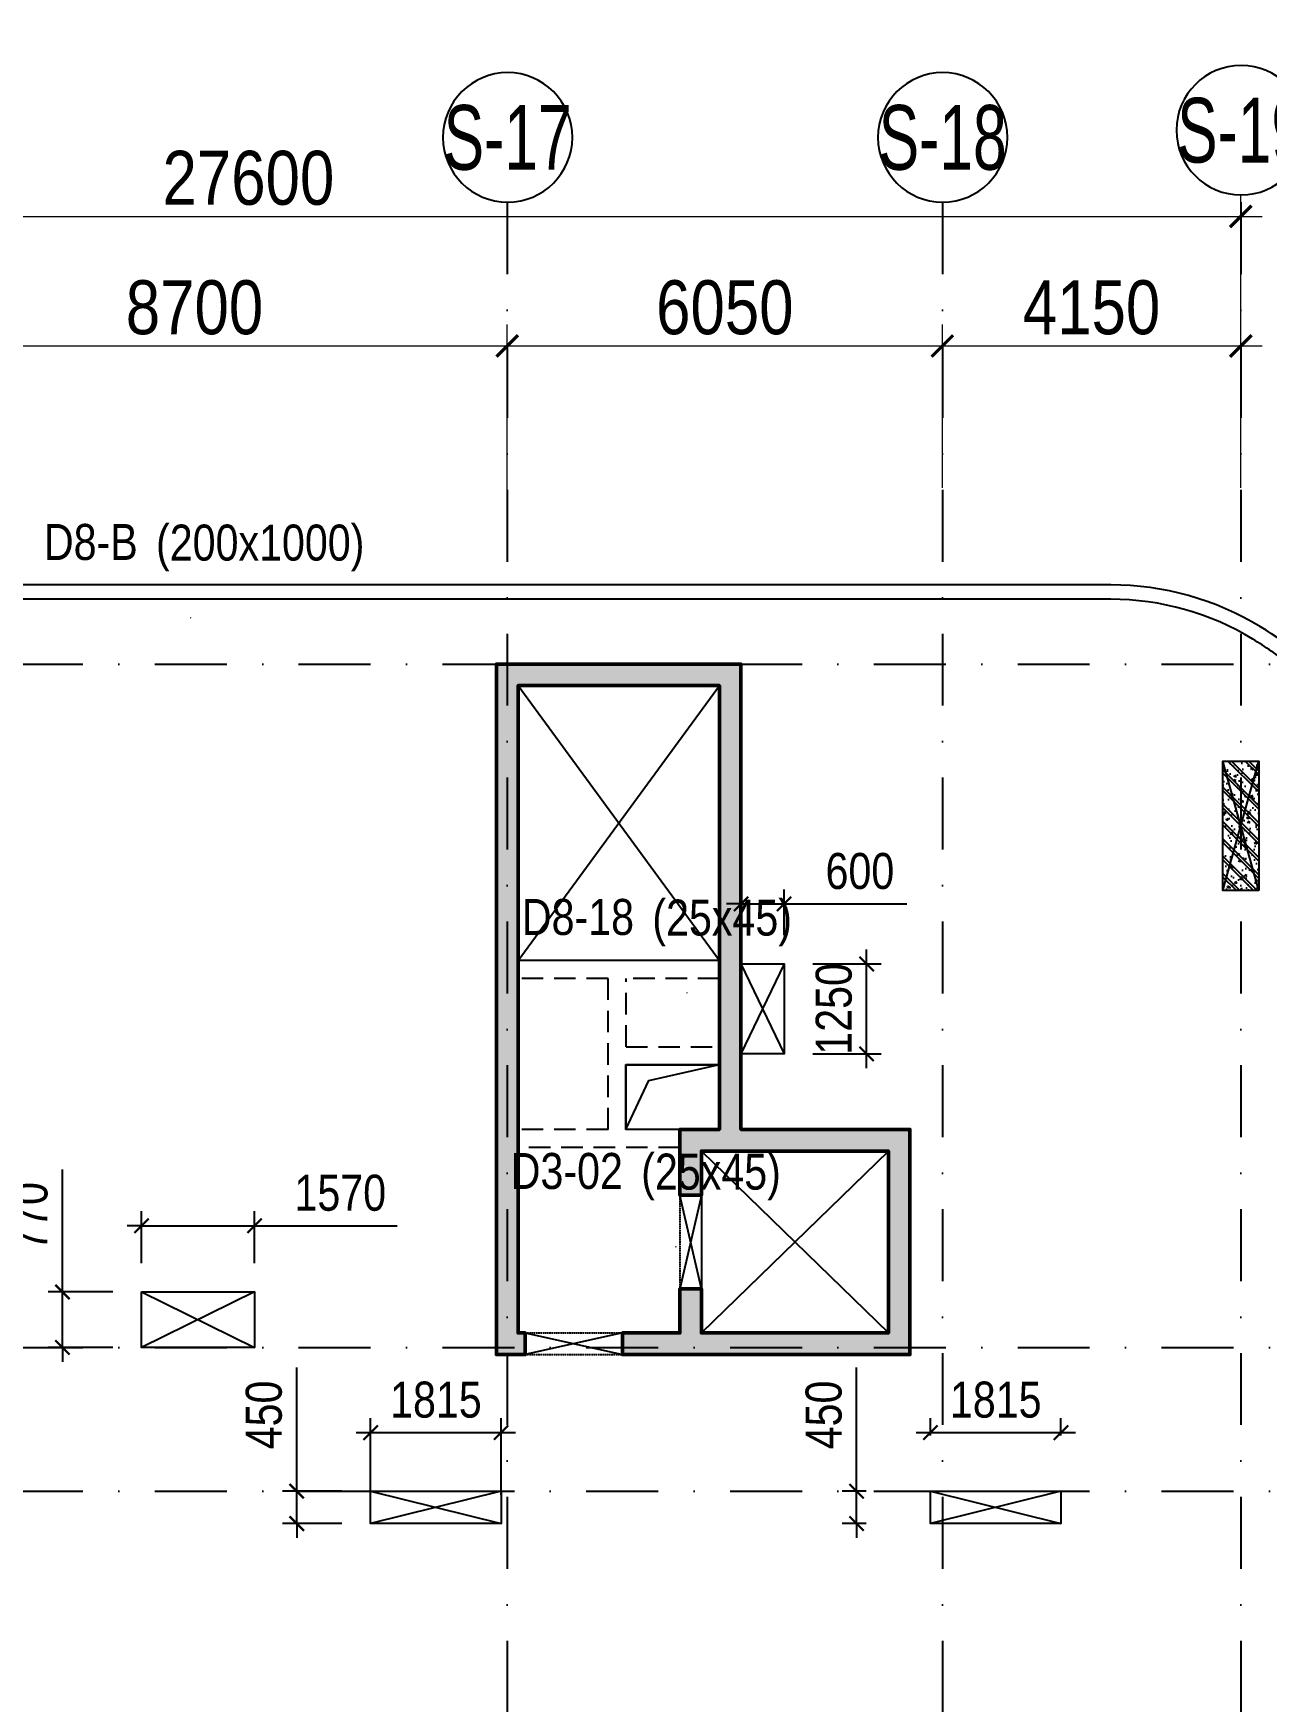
# Model space of a CAD drawing. Header units: millimetres. Extents: x -159515 to 1327256, y -225156 to 138737.
# Drawn here: x 119089 to 136239, y -26990 to -3796 of the extents above; entities that cross this region are included whole.
import ezdxf
from ezdxf.enums import TextEntityAlignment as Align

# ---------------------------------------------------------------- set-up
doc = ezdxf.new("R2010")
doc.units = ezdxf.units.MM
doc.header["$MEASUREMENT"] = 0
doc.linetypes.add('DASHDOT', pattern=[1, 0.5, -0.25, 0, -0.25])
doc.linetypes.add('DASHED', pattern=[4.5, 3, -1.5])
for name, color, linetype in [('AUDIT_I_220807103235-17', 50, 'Continuous'), ('ccu11-Khuat', 9, 'DASHED'), ('ccu11-Manh', 8, 'Continuous'), ('ccu11-Thay', 7, 'Continuous'), ('ccu12-Manh', 8, 'Continuous'), ('ccu12-Text', 31, 'Continuous'), ('KC2-DIM', 251, 'Continuous'), ('KT-Dim', 8, 'Continuous'), ('KT-Hatch', 251, 'Continuous'), ('KT-Luoi truc South Tower', 8, 'DASHDOT'), ('Xref_ST_MBDV Cot vach 30.7.2022|Xref_ST_MBDV Cot vach 30.7.2022|Xref_ST_MBDV Cot vach 30.7.2022|Xref_ST_MBDV Cot vach 30.7.2022|A-GRID-SYM', 50, 'Continuous'), ('Xref_ST_MBDV Cot vach 30.7.2022|Xref_ST_MBDV Cot vach 30.7.2022|Xref_ST_MBDV Cot vach 30.7.2022|Xref_ST_MBDV Cot vach 30.7.2022|KC-Betong', 6, 'Continuous')]:
    doc.layers.add(name, color=color, linetype=linetype)
for name, color, linetype, lineweight in [('ccu12-Tencaukien', 9, 'Continuous', 15), ('KT-Kich thuoc', 159, 'Continuous', 18), ('KT-Net cot vach', 6, 'Continuous', 50)]:
    doc.layers.add(name, color=color, linetype=linetype, lineweight=lineweight)
doc.styles.add('Arial Narrow', font='ARIALN.TTF')
doc.styles.add('HBA-Text', font='GOTHIC.TTF')
doc.dimstyles.new('ccu12-200', dxfattribs={"dimscale": 200, "dimtxt": 2.5, "dimasz": 1, "dimexe": 1, "dimexo": 2, "dimgap": 1, "dimtad": 1, "dimdec": 0, "dimrnd": 5, "dimdsep": 46, "dimtxsty": 'Arial Narrow', "dimblk": 'ARCHTICK', "dimcen": -1, "dimdle": 1, "dimclrd": 256, "dimclre": 256, "dimclrt": 3, "dimadec": 0, "dimazin": 2, "dimtfac": 0.1, "dimtdec": 0, "dimtmove": 0, "dimatfit": 1, "dimldrblk": 'ARCHTICK', "dimfxl": 1, "dimtvp": 0.833333, "dimtolj": 1, "dimtzin": 12, "dimarcsym": 0})
doc.dimstyles.new('CCU_1-300', dxfattribs={"dimscale": 300, "dimtxt": 2.5, "dimasz": 1, "dimexe": 1, "dimexo": 2, "dimgap": 0.5, "dimtad": 1, "dimdec": 0, "dimdsep": 46, "dimtxsty": 'Arial Narrow', "dimblk": 'ARCHTICK', "dimcen": -1, "dimdle": 1, "dimclrd": 256, "dimclre": 256, "dimclrt": 3, "dimadec": 0, "dimazin": 2, "dimtfac": 0.1, "dimtdec": 0, "dimtix": 1, "dimtmove": 2, "dimatfit": 1, "dimfxl": 1, "dimtvp": 0.833333, "dimtolj": 1, "dimtzin": 12, "dimarcsym": 0})

# ---------------------------------------------------------------- blocks, each defined once
blk = doc.blocks.new('_ArchTick')
at = {"color": 0, "const_width": 0.15}
blk.add_lwpolyline([(-0.5, -0.5), (0.5, 0.5)], dxfattribs=at)
blk = doc.blocks.new('*D407')
at = {"layer": 'Defpoints', "color": 0, "transparency": 16777216}
for p in [(-16523, 31492), (-16523, 28791, 0), (-25223, 28649, 0)]:
    blk.add_point(p, dxfattribs=at)
at = {"layer": 'KT-Kich thuoc', "lineweight": -2, "transparency": 16777216}
for p, q in [((-25223, 29249), (-25223, 31792)), ((-16523, 29391), (-16523, 31792)), ((-25523, 31492), (-16223, 31492))]:
    blk.add_line(p, q, dxfattribs=at)
at = {"layer": 'KT-Kich thuoc', "lineweight": -2, "transparency": 16777216, "xscale": 300, "yscale": 300, "zscale": 300, "rotation": 180}
blk.add_blockref('_ArchTick', (-25223, 31492), dxfattribs=at)
at = {"layer": 'KT-Kich thuoc', "lineweight": -2, "transparency": 16777216, "xscale": 300, "yscale": 300, "zscale": 300}
blk.add_blockref('_ArchTick', (-16523, 31492), dxfattribs=at)
at = {"layer": 'KT-Kich thuoc', "color": 3, "transparency": 16777216, "insert": (-20873, 32025), "char_height": 750, "attachment_point": 5, "style": 'Arial Narrow'}
blk.add_mtext('\\A1;8700', dxfattribs=at)
blk = doc.blocks.new('*D408')
at = {"layer": 'Defpoints', "color": 0, "transparency": 16777216}
for p in [(-10473, 31492), (-16523, 28791), (-10473, 28921, 0)]:
    blk.add_point(p, dxfattribs=at)
at = {"layer": 'KT-Kich thuoc', "lineweight": -2, "transparency": 16777216}
for p, q in [((-16523, 29391), (-16523, 31792)), ((-10473, 29521), (-10473, 31792)), ((-16823, 31492), (-10173, 31492))]:
    blk.add_line(p, q, dxfattribs=at)
at = {"layer": 'KT-Kich thuoc', "lineweight": -2, "transparency": 16777216, "xscale": 300, "yscale": 300, "zscale": 300, "rotation": 180}
blk.add_blockref('_ArchTick', (-16523, 31492), dxfattribs=at)
at = {"layer": 'KT-Kich thuoc', "lineweight": -2, "transparency": 16777216, "xscale": 300, "yscale": 300, "zscale": 300}
blk.add_blockref('_ArchTick', (-10473, 31492), dxfattribs=at)
at = {"layer": 'KT-Kich thuoc', "color": 3, "transparency": 16777216, "insert": (-13498, 32025), "char_height": 750, "attachment_point": 5, "style": 'Arial Narrow'}
blk.add_mtext('\\A1;6050', dxfattribs=at)
blk = doc.blocks.new('*D409')
at = {"layer": 'Defpoints', "color": 0, "transparency": 16777216}
for p in [(-6323, 31492), (-6323, 29040), (-10473, 28921, 0)]:
    blk.add_point(p, dxfattribs=at)
at = {"layer": 'KT-Kich thuoc', "lineweight": -2, "transparency": 16777216}
for p, q in [((-10473, 29521), (-10473, 31792)), ((-6323, 29640), (-6323, 31792)), ((-10773, 31492), (-6023, 31492))]:
    blk.add_line(p, q, dxfattribs=at)
at = {"layer": 'KT-Kich thuoc', "lineweight": -2, "transparency": 16777216, "xscale": 300, "yscale": 300, "zscale": 300, "rotation": 180}
blk.add_blockref('_ArchTick', (-10473, 31492), dxfattribs=at)
at = {"layer": 'KT-Kich thuoc', "lineweight": -2, "transparency": 16777216, "xscale": 300, "yscale": 300, "zscale": 300}
blk.add_blockref('_ArchTick', (-6323, 31492), dxfattribs=at)
at = {"layer": 'KT-Kich thuoc', "color": 3, "transparency": 16777216, "insert": (-8398, 32025), "char_height": 750, "attachment_point": 5, "style": 'Arial Narrow'}
blk.add_mtext('\\A1;4150', dxfattribs=at)
blk = doc.blocks.new('*D410')
at = {"layer": 'Defpoints', "color": 0, "transparency": 16777216}
for p in [(-6323, 33292), (-33923, 28921), (-6323, 28921)]:
    blk.add_point(p, dxfattribs=at)
at = {"layer": 'KT-Kich thuoc', "lineweight": -2, "transparency": 16777216}
for p, q in [((-33923, 29521), (-33923, 33592)), ((-6323, 29521), (-6323, 33592)), ((-34223, 33292), (-6023, 33292))]:
    blk.add_line(p, q, dxfattribs=at)
at = {"layer": 'KT-Kich thuoc', "lineweight": -2, "transparency": 16777216, "xscale": 300, "yscale": 300, "zscale": 300, "rotation": 180}
blk.add_blockref('_ArchTick', (-33923, 33292), dxfattribs=at)
at = {"layer": 'KT-Kich thuoc', "lineweight": -2, "transparency": 16777216, "xscale": 300, "yscale": 300, "zscale": 300}
blk.add_blockref('_ArchTick', (-6323, 33292), dxfattribs=at)
at = {"layer": 'KT-Kich thuoc', "color": 3, "transparency": 16777216, "insert": (-20123, 33825), "char_height": 750, "attachment_point": 5, "style": 'Arial Narrow'}
blk.add_mtext('\\A1;27600', dxfattribs=at)
blk = doc.blocks.new('GRID-SYM-flat-73')
at = {"layer": 'Xref_ST_MBDV Cot vach 30.7.2022|Xref_ST_MBDV Cot vach 30.7.2022|Xref_ST_MBDV Cot vach 30.7.2022|Xref_ST_MBDV Cot vach 30.7.2022|A-GRID-SYM'}
blk.add_circle((0, 0, 0), 900, dxfattribs=at)
at = {"layer": 'Xref_ST_MBDV Cot vach 30.7.2022|Xref_ST_MBDV Cot vach 30.7.2022|Xref_ST_MBDV Cot vach 30.7.2022|Xref_ST_MBDV Cot vach 30.7.2022|A-GRID-SYM', "style": 'HBA-Text'}
blk.add_attdef('GRID', text='', height=900, rotation=359.6303, dxfattribs=at).set_placement((0, 0, 0), align=Align.MIDDLE_CENTER)
blk = doc.blocks.new('*D116')
at = {"layer": 'Defpoints', "color": 0, "transparency": 16777216}
for p in [(122164, -20373), (120594, -21294), (122164, -21294)]:
    blk.add_point(p, dxfattribs=at)
at = {"layer": 'KC2-DIM', "lineweight": -2, "transparency": 16777216}
for p, q in [((120594, -20894), (120594, -20173)), ((122164, -20894), (122164, -20173)), ((120594, -20373), (120394, -20373)), ((120594, -20373), (122164, -20373)), ((122164, -20373), (124149, -20373))]:
    blk.add_line(p, q, dxfattribs=at)
at = {"layer": 'KC2-DIM', "lineweight": -2, "transparency": 16777216, "xscale": 200, "yscale": 200, "zscale": 200}
blk.add_blockref('_ArchTick', (120594, -20373), dxfattribs=at)
at = {"layer": 'KC2-DIM', "lineweight": -2, "transparency": 16777216, "xscale": 200, "yscale": 200, "zscale": 200, "rotation": 180}
blk.add_blockref('_ArchTick', (122164, -20373), dxfattribs=at)
at = {"layer": 'KC2-DIM', "color": 3, "transparency": 16777216, "insert": (123357, -19918), "char_height": 500, "attachment_point": 5, "style": 'Arial Narrow'}
blk.add_mtext('\\A1;1570', dxfattribs=at)
blk = doc.blocks.new('*D117')
at = {"layer": 'Defpoints', "color": 0, "transparency": 16777216}
for p in [(119493, -21294), (120594, -21294), (120594, -22064)]:
    blk.add_point(p, dxfattribs=at)
at = {"layer": 'KC2-DIM', "lineweight": -2, "transparency": 16777216}
for p, q in [((119493, -21294), (119493, -19593)), ((120194, -21294), (119293, -21294)), ((119493, -22064), (119493, -21294)), ((120194, -22064), (119293, -22064)), ((119493, -22064), (119493, -22264))]:
    blk.add_line(p, q, dxfattribs=at)
at = {"layer": 'KC2-DIM', "lineweight": -2, "transparency": 16777216, "xscale": 200, "yscale": 200, "zscale": 200}
for p, rotation in [((119493, -21294), 270), ((119493, -22064), 90)]:
    blk.add_blockref('_ArchTick', p, dxfattribs=dict(at, rotation=rotation))
at = {"layer": 'KC2-DIM', "color": 3, "transparency": 16777216, "insert": (119038, -20244), "char_height": 500, "attachment_point": 5, "rotation": 90, "style": 'Arial Narrow'}
blk.add_mtext('\\A1;770', dxfattribs=at)
blk = doc.blocks.new('*D118')
at = {"layer": 'Defpoints', "color": 0, "transparency": 16777216}
for p in [(129529, -15900), (128930, -16551), (129529, -16734)]:
    blk.add_point(p, dxfattribs=at)
at = {"layer": 'KC2-DIM', "lineweight": -2, "transparency": 16777216}
for p, q in [((128930, -16151), (128930, -15700)), ((129529, -16334), (129529, -15700)), ((128930, -15900), (128730, -15900)), ((128930, -15900), (129529, -15900)), ((129529, -15900), (131236, -15900))]:
    blk.add_line(p, q, dxfattribs=at)
at = {"layer": 'KC2-DIM', "lineweight": -2, "transparency": 16777216, "xscale": 200, "yscale": 200, "zscale": 200}
blk.add_blockref('_ArchTick', (128930, -15900), dxfattribs=at)
at = {"layer": 'KC2-DIM', "lineweight": -2, "transparency": 16777216, "xscale": 200, "yscale": 200, "zscale": 200, "rotation": 180}
blk.add_blockref('_ArchTick', (129529, -15900), dxfattribs=at)
at = {"layer": 'KC2-DIM', "color": 3, "transparency": 16777216, "insert": (130583, -15445), "char_height": 500, "attachment_point": 5, "style": 'Arial Narrow'}
blk.add_mtext('\\A1;600', dxfattribs=at)
blk = doc.blocks.new('*D119')
at = {"layer": 'Defpoints', "color": 0, "transparency": 16777216}
for p in [(129529, -16734), (130677, -16734), (129529, -17984)]:
    blk.add_point(p, dxfattribs=at)
at = {"layer": 'KC2-DIM', "lineweight": -2, "transparency": 16777216}
for p, q in [((130677, -18184), (130677, -16534)), ((129929, -16734), (130877, -16734)), ((129929, -17984), (130877, -17984))]:
    blk.add_line(p, q, dxfattribs=at)
at = {"layer": 'KC2-DIM', "lineweight": -2, "transparency": 16777216, "xscale": 200, "yscale": 200, "zscale": 200}
for p, rotation in [((130677, -16734), 90), ((130677, -17984), 270)]:
    blk.add_blockref('_ArchTick', p, dxfattribs=dict(at, rotation=rotation))
at = {"layer": 'KC2-DIM', "color": 3, "transparency": 16777216, "insert": (130222, -17359), "char_height": 500, "attachment_point": 5, "rotation": 90, "style": 'Arial Narrow'}
blk.add_mtext('\\A1;1250', dxfattribs=at)
blk = doc.blocks.new('*D120')
at = {"layer": 'Defpoints', "color": 0, "transparency": 16777216}
for p in [(122751, -24064), (123779, -24064), (123779, -24514)]:
    blk.add_point(p, dxfattribs=at)
at = {"layer": 'KC2-DIM', "lineweight": -2, "transparency": 16777216}
for p, q in [((122751, -24064), (122751, -22343)), ((123379, -24064), (122551, -24064)), ((122751, -24514), (122751, -24064)), ((123379, -24514), (122551, -24514)), ((122751, -24514), (122751, -24714))]:
    blk.add_line(p, q, dxfattribs=at)
at = {"layer": 'KC2-DIM', "lineweight": -2, "transparency": 16777216, "xscale": 200, "yscale": 200, "zscale": 200}
for p, rotation in [((122751, -24064), 270), ((122751, -24514), 90)]:
    blk.add_blockref('_ArchTick', p, dxfattribs=dict(at, rotation=rotation))
at = {"layer": 'KC2-DIM', "color": 3, "transparency": 16777216, "insert": (122296, -23004), "char_height": 500, "attachment_point": 5, "rotation": 90, "style": 'Arial Narrow'}
blk.add_mtext('\\A1;450', dxfattribs=at)
blk = doc.blocks.new('*D121')
at = {"layer": 'Defpoints', "color": 0, "transparency": 16777216}
for p in [(125594, -23250), (123779, -24514), (125594, -24514)]:
    blk.add_point(p, dxfattribs=at)
at = {"layer": 'KC2-DIM', "lineweight": -2, "transparency": 16777216}
for p, q in [((123779, -24114), (123779, -23050)), ((125594, -24114), (125594, -23050)), ((123579, -23250), (125794, -23250))]:
    blk.add_line(p, q, dxfattribs=at)
at = {"layer": 'KC2-DIM', "lineweight": -2, "transparency": 16777216, "xscale": 200, "yscale": 200, "zscale": 200, "rotation": 180}
blk.add_blockref('_ArchTick', (123779, -23250), dxfattribs=at)
at = {"layer": 'KC2-DIM', "lineweight": -2, "transparency": 16777216, "xscale": 200, "yscale": 200, "zscale": 200}
blk.add_blockref('_ArchTick', (125594, -23250), dxfattribs=at)
at = {"layer": 'KC2-DIM', "color": 3, "transparency": 16777216, "insert": (124687, -22794), "char_height": 500, "attachment_point": 5, "style": 'Arial Narrow'}
blk.add_mtext('\\A1;1815', dxfattribs=at)
blk = doc.blocks.new('*D122')
at = {"layer": 'Defpoints', "color": 0, "transparency": 16777216}
for p in [(130536, -24064), (131070, -24064), (131070, -24514)]:
    blk.add_point(p, dxfattribs=at)
at = {"layer": 'KC2-DIM', "lineweight": -2, "transparency": 16777216}
for p, q in [((130536, -24064), (130536, -22343)), ((130670, -24064), (130336, -24064)), ((130536, -24514), (130536, -24064)), ((130670, -24514), (130336, -24514)), ((130536, -24514), (130536, -24714))]:
    blk.add_line(p, q, dxfattribs=at)
at = {"layer": 'KC2-DIM', "lineweight": -2, "transparency": 16777216, "xscale": 200, "yscale": 200, "zscale": 200}
for p, rotation in [((130536, -24064), 270), ((130536, -24514), 90)]:
    blk.add_blockref('_ArchTick', p, dxfattribs=dict(at, rotation=rotation))
at = {"layer": 'KC2-DIM', "color": 3, "transparency": 16777216, "insert": (130081, -23004), "char_height": 500, "attachment_point": 5, "rotation": 90, "style": 'Arial Narrow'}
blk.add_mtext('\\A1;450', dxfattribs=at)
blk = doc.blocks.new('*D123')
at = {"layer": 'Defpoints', "color": 0, "transparency": 16777216}
for p in [(133379, -23250), (131564, -23689), (133379, -23689)]:
    blk.add_point(p, dxfattribs=at)
at = {"layer": 'KC2-DIM', "lineweight": -2, "transparency": 16777216}
for p, q in [((131564, -23289), (131564, -23050)), ((133379, -23289), (133379, -23050)), ((131364, -23250), (133579, -23250))]:
    blk.add_line(p, q, dxfattribs=at)
at = {"layer": 'KC2-DIM', "lineweight": -2, "transparency": 16777216, "xscale": 200, "yscale": 200, "zscale": 200, "rotation": 180}
blk.add_blockref('_ArchTick', (131564, -23250), dxfattribs=at)
at = {"layer": 'KC2-DIM', "lineweight": -2, "transparency": 16777216, "xscale": 200, "yscale": 200, "zscale": 200}
blk.add_blockref('_ArchTick', (133379, -23250), dxfattribs=at)
at = {"layer": 'KC2-DIM', "color": 3, "transparency": 16777216, "insert": (132472, -22794), "char_height": 500, "attachment_point": 5, "style": 'Arial Narrow'}
blk.add_mtext('\\A1;1815', dxfattribs=at)
blk = doc.blocks.new('*U192')
at = {"layer": 'ccu12-Tencaukien', "color": 8, "ltscale": 10000}
blk.add_line((361, -155), (354, -155), dxfattribs=at)
at = {"layer": 'ccu12-Text', "color": 2, "style": 'Arial Narrow', "width": 0.8}
blk.add_attdef('SH', text='', height=300, dxfattribs=at).set_placement((276, 6), align=Align.BOTTOM_RIGHT)
at = {"layer": 'ccu12-Text', "color": 31, "style": 'Arial Narrow', "width": 0.8}
for tag, p in [('(', (508, -75)), (')', (963, -75)), ('KT', (633, -75))]:
    blk.add_attdef(tag, text='', height=250, dxfattribs=at).set_placement(p, align=Align.BOTTOM_LEFT)
blk = doc.blocks.new('*U313')
at = {"layer": 'ccu12-Tencaukien', "color": 8, "ltscale": 10000}
blk.add_line((361, -155), (354, -155), dxfattribs=at)
at = {"layer": 'ccu12-Text', "color": 2, "style": 'Arial Narrow', "width": 0.8}
blk.add_attdef('SH', text='', height=300, dxfattribs=at).set_placement((276, 6), align=Align.BOTTOM_RIGHT)
at = {"layer": 'ccu12-Text', "color": 31, "style": 'Arial Narrow', "width": 0.8}
for tag, p in [('(', (508, -75)), (')', (963, -75)), ('KT', (633, -75))]:
    blk.add_attdef(tag, text='', height=250, dxfattribs=at).set_placement(p, align=Align.BOTTOM_LEFT)
blk = doc.blocks.new('*U314')
at = {"layer": 'ccu12-Tencaukien', "color": 8, "ltscale": 10000}
blk.add_line((361, -155), (354, -155), dxfattribs=at)
at = {"layer": 'ccu12-Text', "color": 2, "style": 'Arial Narrow', "width": 0.8}
blk.add_attdef('SH', text='', height=300, dxfattribs=at).set_placement((276, 6), align=Align.BOTTOM_RIGHT)
at = {"layer": 'ccu12-Text', "color": 31, "style": 'Arial Narrow', "width": 0.8}
for tag, p in [('(', (508, -75)), (')', (963, -75)), ('KT', (633, -75))]:
    blk.add_attdef(tag, text='', height=250, dxfattribs=at).set_placement(p, align=Align.BOTTOM_LEFT)
blk = doc.blocks.new('*U46')
h = blk.add_hatch()
h.set_pattern_fill('VATLIEU04', color=250, scale=40, style=0, pattern_type=2)
h.set_pattern_definition([(50, (-450, 1850), (286.904, -25.1), [30, -330]), (355, (-450, 1850), (-55.5, 300.877), [24, -264]), (100.451, (-426.1, 1847.9), (231.404, 275.776), [25.496, -280.457]), (46.184, (-450, 1930), (426.896, -66.21), [45, -495]), (96.636, (-414.43, 1924.5), (373.865, 389.65), [38.244, -420.685]), (351.184, (-450, 1930), (373.865, 389.65), [36, -396]), (21, (-410, 1910), (238.763, -161.048), [30, -330]), (326, (-410, 1910), (97.326, 290.06), [24, -264]), (71.451, (-390.1, 1896.58), (336.09, 129.012), [25.496, -280.457]), (37.5, (-450, 1850), (4.864, 133.1575), [0, -260.8, 0, -268, 0, -265]), (7.5, (-450, 1850), (105.228, 157.765), [0, -152.8, 0, -254.8, 0, -101]), (327.5, (-539.2, 1850), (213.529, -9.022), [0, -100, 0, -312, 0, -414]), (317.5, (-579.2, 1850), (233.274, 40.042), [0, -130, 0, -207.2, 0, -294]), (45, (-450, 1850), (-120.208, 120.208), []), (45, (-450, 1899), (-120.208, 120.208), [])])
h.paths.add_polyline_path([(-475, -475), (25, -475), (25, 1325), (-475, 1325)])
at = {"color": 6, "ltscale": 0.25}
blk.add_lwpolyline([(-475, -475), (25, -475), (25, 1325), (-475, 1325)], close=True, dxfattribs=at)
at = {"layer": 'Defpoints', "linetype": 'ByBlock', "ltscale": 30}
for p, q in [((25, -475), (-475, 1325)), ((-475, -475), (25, 1325))]:
    blk.add_line(p, q, dxfattribs=at)
blk = doc.blocks.new('MBC-T8')
at = {"layer": 'Xref_ST_MBDV Cot vach 30.7.2022|Xref_ST_MBDV Cot vach 30.7.2022|Xref_ST_MBDV Cot vach 30.7.2022|Xref_ST_MBDV Cot vach 30.7.2022|KC-Betong', "linetype": 'ByBlock', "xscale": -1}
blk.add_blockref('*U46', (18425, 6925), dxfattribs=at)
blk = doc.blocks.new('MBCV-T8')
at = {"layer": 'KT-Hatch'}
h = blk.add_hatch(dxfattribs=at)
h.set_pattern_fill('BTCT', color=256, scale=40)
h.set_pattern_definition([(50, (55874.38, -33304.02), (286.904, -25.1009), [30, -330]), (355, (55874.38, -33304.02), (-55.5005, 300.8769), [24, -264]), (100.4514, (55898.3, -33306.12), (231.4038, 275.7758), [25.496, -280.4568]), (46.1842, (55874.38, -33224.02), (426.8964, -66.2076), [45, -495]), (96.6356, (55909.96, -33229.54), (373.865, 389.647), [38.244, -420.685]), (351.1842, (55874.4, -33224.02), (373.865, 389.6474), [36, -396]), (21, (55914.38, -33244.02), (238.7628, -161.0476), [30, -330]), (326, (55914.38, -33244.02), (97.326, 290.06), [24, -264]), (71.4514, (55934.28, -33257.44), (336.089, 129.0122), [25.496, -280.4568]), (37.5, (55874.38, -33304.02), (4.86394, 133.15754), [0, -260.8, 0, -268, 0, -265]), (7.5, (55874.38, -33304.02), (105.2278, 157.7647), [0, -152.8, 0, -254.8, 0, -101]), (327.5, (55785.18, -33304.02), (213.52897, -9.02195), [0, -100, 0, -312, 0, -414]), (317.5, (55745.18, -33304.02), (233.2745, 40.042), [0, -130, 0, -207.2, 0, -294]), (45, (55874.38, -33304.02), (-106.066, 106.066), []), (45, (55945.09, -33304.02), (-106.066, 106.066), [])])
h.paths.add_polyline_path([(39201, -15534), (39501, -15534), (39501, -6534), (42301, -6534), (42301, -12704), (41751, -12704), (41751, -13619), (42051, -13619), (42051, -13004), (44651, -13004), (44651, -15534), (42051, -15534), (42051, -14919), (41751, -14919), (41751, -15534), (40951, -15534), (40951, -15834), (44951, -15834), (44951, -12704), (42601, -12704), (42601, -6234), (39201, -6234)])
h.paths.add_polyline_path([(39501, -15534), (39201, -15534), (39201, -15834), (39601, -15834), (39601, -15534), (39501, -15534)], flags=17)
at = {"layer": 'ccu11-Khuat', "color": 6, "ltscale": 0.2, "elevation": 0}
for points in [[(41751, -13619), (41751, -14919)], [(39601, -15534), (40951, -15534)], [(39601, -15834), (40951, -15834)]]:
    blk.add_lwpolyline(points, dxfattribs=at)
at = {"layer": 'ccu11-Manh', "elevation": 0}
for points in [[(39501, -6534), (42301, -10354)], [(39501, -10354), (42301, -6534)], [(42051, -13004), (44651, -15534)], [(44651, -13004), (42051, -15534)]]:
    blk.add_lwpolyline(points, dxfattribs=at)
at = {"layer": 'ccu11-Thay', "color": 6, "ltscale": 0.5, "elevation": 0}
blk.add_lwpolyline([(42051, -13619), (42051, -14919)], dxfattribs=at)
at = {"layer": 'KC2-DIM', "ltscale": 0.5, "elevation": 0}
for points in [[(42051, -13619), (41751, -14919)], [(42051, -14919), (41751, -13619)], [(39601, -15534), (40951, -15834)], [(40951, -15534), (39601, -15834)]]:
    blk.add_lwpolyline(points, dxfattribs=at)
at = {"layer": 'KT-Net cot vach'}
for p, q in [((41751, -14919, 0), (41751, -15534, 0)), ((42051, -14919, 0), (41751, -14919, 0)), ((42051, -14919, 0), (42051, -15534, 0)), ((40951, -15534, 0), (41751, -15534, 0)), ((40951, -15834, 0), (44951, -15834, 0))]:
    blk.add_line(p, q, dxfattribs=at)
at = {"layer": 'KT-Net cot vach', "elevation": 0}
blk.add_lwpolyline([(39501, -14934), (39501, -15534), (39601, -15534), (39601, -15834), (39201, -15834), (39201, -14934), (39201, -6234), (42601, -6234), (42601, -12704), (44951, -12704), (44951, -15834), (40951, -15834), (40951, -15534), (41751, -15534), (41751, -14919), (42051, -14919), (42051, -15534), (44651, -15534), (44651, -13004), (42051, -13004), (42051, -13619), (41751, -13619), (41751, -12704), (42301, -12704), (42301, -6534), (39501, -6534)], close=True, dxfattribs=at)
blk.add_blockref('MBC-T8', (30901, -15834, 0))
blk = doc.blocks.new('MBKC-T10-T20')
for points in [[(-26322, 27524), (-26323, 27523), (-28912, 34887, 0.338337), (-32785, 36423), (-62221, 26268, 0.459457), (-64261, 21119), (-55492, 6792, 0.279689), (-50526, 5761), (-27809, 13599, 0.204279), (-27743, 13720), (-27519, 14750, -0.275412), (-26791, 15550), (-22379, 17068, -0.414195), (-21217, 16504), (-12888, -7587, 0.319754), (-8068, -11021), (37069, -11021, 0.36531), (42035, -6710, 0.102434), (42026, -5088), (39585, 6383, 0.132611), (38119, 9181, 0.066499), (36987, 10096, 0.137615), (34907, 10679), (9263, 10679)], [(37383, 9579, 0.028724), (36883, 9925, 0.137615), (34907, 10479), (9263, 10479)]]:
    blk.add_lwpolyline(points, format="xyb")
at = {"ltscale": 0.5, "elevation": 0}
blk.add_lwpolyline([(29464, 5459), (26664, 5459)], dxfattribs=at)
blk.add_lwpolyline([(28164, 4009), (29464, 4009), (29464, 3109), (28164, 3109)], close=True, dxfattribs=at)
at = {"layer": 'ccu11-Khuat', "ltscale": 100, "elevation": 0}
for points in [[(27914, 5209), (26664, 5209)], [(27914, 3109), (27914, 5209)], [(29464, 5209), (28164, 5209)], [(28164, 4259), (28164, 5209)], [(28164, 4259), (29464, 4259)], [(27914, 3109), (26664, 3109)], [(28914, 2859), (26664, 2859)]]:
    blk.add_lwpolyline(points, dxfattribs=at)
at = {"layer": 'ccu11-Manh'}
for p, q in [((29763, 5409), (30363, 4159)), ((30363, 5409), (29763, 4159)), ((21428, 849), (22998, 79)), ((22998, 849), (21428, 79)), ((24613, -1921), (26428, -2371)), ((26428, -1921), (24613, -2371)), ((32398, -1921), (34213, -2371)), ((34213, -1921), (32398, -2371))]:
    blk.add_line(p, q, dxfattribs=at)
at = {"layer": 'ccu11-Manh', "elevation": 0}
for points in [[(29214, 2809), (31814, 279)], [(29214, 279), (31814, 2809)]]:
    blk.add_lwpolyline(points, dxfattribs=at)
at = {"layer": 'ccu11-Thay'}
for points in [[(29763, 5409), (30363, 5409), (30363, 4159), (29763, 4159), (29763, 5409)], [(21428, 849), (22998, 849), (22998, 79), (21428, 79), (21428, 849)], [(24613, -1921), (26428, -1921), (26428, -2371), (24613, -2371), (24613, -1921)], [(32398, -1921), (34213, -1921), (34213, -2371), (32398, -2371), (32398, -1921)]]:
    blk.add_lwpolyline(points, dxfattribs=at)
at = {"layer": 'ccu12-Manh', "ltscale": 0.5, "elevation": 0}
for points in [[(26664, 9279), (29464, 5459)], [(26664, 5459), (29464, 9279)]]:
    blk.add_lwpolyline(points, dxfattribs=at)
blk.add_blockref('MBCV-T8', (-12838, 15813, 0))
blk = doc.blocks.new('Asix South Tower')
at = {"layer": 'KT-Luoi truc South Tower', "ltscale": 2000}
for p, q in [((-16523, 33491.9), (-16523, -4459.1)), ((-10473, 33491.9), (-10473, -4459.1)), ((-6323, 33491.9), (-6323, -4459.1)), ((-49426.2, 27070.4), (10118.8, 27070.4)), ((-49426.2, 17570.4), (10118.8, 17570.4)), ((-49426.2, 15570.4), (10118.8, 15570.4))]:
    blk.add_line(p, q, dxfattribs=at)
at = {"layer": 'KT-Dim'}
ref = blk.add_blockref('GRID-SYM-flat-73', (-16517.9, 34391.9, 0), dxfattribs=dict(at, xscale=-1, rotation=179.6748020054017))
ref.add_attrib('GRID', 'S-17', dxfattribs={"layer": 'AUDIT_I_220807103235-17', "height": 900, "style": 'HBA-Text', "width": 0.7}).set_placement((-16517.9, 34391.9, 0), align=Align.MIDDLE_CENTER)
ref = blk.add_blockref('GRID-SYM-flat-73', (-10467.9, 34391.9, 0), dxfattribs=dict(at, xscale=-1, rotation=179.6748020054017))
ref.add_attrib('GRID', 'S-18', dxfattribs={"layer": 'AUDIT_I_220807103235-17', "height": 900, "style": 'HBA-Text', "width": 0.7}).set_placement((-10467.9, 34391.9, 0), align=Align.MIDDLE_CENTER)
ref = blk.add_blockref('GRID-SYM-flat-73', (-6317.9, 34491.9, 0), dxfattribs=dict(at, xscale=-1, rotation=179.6748020054017))
ref.add_attrib('GRID', 'S-19', dxfattribs={"layer": 'AUDIT_I_220807103235-17', "height": 900, "style": 'HBA-Text', "width": 0.7}).set_placement((-6317.9, 34491.9, 0), align=Align.MIDDLE_CENTER)
at = {"layer": 'KT-Kich thuoc'}
for base, p1, p2, picture, middle in [((-6323, 33291.9), (-33923, 28921.3), (-6323, 28921.3), '*D410', (-20123, 33824.8)), ((-16523, 31491.9), (-25223, 28648.7, 0), (-16523, 28791, 0), '*D407', (-20873, 32024.8)), ((-10473, 31491.9), (-16523, 28791), (-10473, 28921.3, 0), '*D408', (-13498, 32024.8)), ((-6323, 31491.9), (-10473, 28921.3, 0), (-6323, 29040.1), '*D409', (-8398, 32024.8))]:
    dim = blk.add_linear_dim(base=base, p1=p1, p2=p2, dimstyle='CCU_1-300', dxfattribs=at)
    dim.commit()
    dim.dimension.update_dxf_attribs({"geometry": picture, "text_midpoint": middle})

msp = doc.modelspace()

# ---------------------------------------------------------------- linework, layer by layer
at = {"layer": 'KC2-DIM', "ltscale": 0.5, "elevation": 0}
for points in [[(127329.8, -19033.9), (127329.8, -18133.9)], [(127329.8, -18133.9), (128629.8, -18133.9)], [(127329.8, -19033.9), (127649.4, -18355.3), (128629.8, -18133.9)]]:
    msp.add_lwpolyline(points, dxfattribs=at)

# ---------------------------------------------------------------- block references
msp.add_blockref('MBKC-T10-T20', (99166.2, -22143.4))
at = {"layer": 'ccu12-Tencaukien', "extrusion": (4.38813e-07, -9.79924e-07, 1)}
ref = msp.add_blockref('*U192', (120769, -11432.5, 0.1), dxfattribs=dict(at, xscale=1.815893337873055, yscale=1.815893337873055, zscale=1.815893337873055, rotation=339.536933714468))
ref.add_attrib('KT', '(200x1000)', dxfattribs={"color": 31, "extrusion": (4.38813e-07, -9.79924e-07, 1), "height": 500, "style": 'Arial Narrow'}).set_placement((120794.9, -11276.1, 0.1), align=Align.BOTTOM_LEFT)
ref.add_attrib('SH', 'D8-B', dxfattribs={"color": 2, "extrusion": (4.38813e-07, -9.79924e-07, 1), "height": 500, "style": 'Arial Narrow'}).set_placement((120540, -11267.2, 0.1), align=Align.BOTTOM_RIGHT)
ref = msp.add_blockref('*U313', (127670.7, -16646, -1.1), dxfattribs=dict(at, xscale=1.815893337873055, yscale=1.815893337873055, zscale=1.815893337873055, rotation=339.536933714468))
ref.add_attrib('KT', '(25x45)', dxfattribs={"color": 31, "extrusion": (4.38813e-07, -9.79924e-07, 1), "height": 500, "style": 'Arial Narrow'}).set_placement((127696.6, -16489.6, 0.1), align=Align.BOTTOM_LEFT)
ref.add_attrib('SH', 'D8-18', dxfattribs={"color": 2, "extrusion": (4.38813e-07, -9.79924e-07, 1), "height": 500, "style": 'Arial Narrow'}).set_placement((127441.7, -16480.7, 0.1), align=Align.BOTTOM_RIGHT)
ref = msp.add_blockref('*U314', (127515.8, -20177.3, -1.1), dxfattribs=dict(at, xscale=1.815893337873055, yscale=1.815893337873055, zscale=1.815893337873055, rotation=339.536933714468))
ref.add_attrib('KT', '(25x45)', dxfattribs={"color": 31, "extrusion": (4.38813e-07, -9.79924e-07, 1), "height": 500, "style": 'Arial Narrow'}).set_placement((127541.7, -20020.9, 0.1), align=Align.BOTTOM_LEFT)
ref.add_attrib('SH', 'D3-02', dxfattribs={"color": 2, "extrusion": (4.38813e-07, -9.79924e-07, 1), "height": 500, "style": 'Arial Narrow'}).set_placement((127286.8, -20012.1, 0.1), align=Align.BOTTOM_RIGHT)
at = {"layer": 'KT-Kich thuoc'}
msp.add_blockref('Asix South Tower', (142202.4, -39634.4), dxfattribs=at)

# ---------------------------------------------------------------- dimensions: what is measured, and where the dimension line sits
at = {"layer": 'KC2-DIM'}
for base, p1, p2, picture, middle in [((129529.4, -15900), (128929.8, -16551.1), (129529.4, -16734.1), '*D118', (130582.8, -15444.7)), ((125594.4, -23249.5), (123779.4, -24514.1), (125594.4, -24514.1), '*D121', (124686.9, -22794.3)), ((133379.4, -23249.5), (131564.4, -23689.2), (133379.4, -23689.2), '*D123', (132471.9, -22794.3))]:
    dim = msp.add_linear_dim(base=base, p1=p1, p2=p2, dimstyle='ccu12-200', override={"dimzin": 0}, dxfattribs=at)
    dim.commit()
    dim.dimension.update_dxf_attribs({"geometry": picture, "text_midpoint": middle})
dim = msp.add_linear_dim(base=(130677, -16734.1), p1=(129529.4, -17983.9), p2=(129529.4, -16734.1), angle=90, dimstyle='ccu12-200', override={"dimzin": 0}, dxfattribs=at)
dim.commit()
dim.dimension.update_dxf_attribs({"geometry": '*D119', "text_midpoint": (130677, -17359), "dimtype": 160})
for p1, p2, distance, picture, middle in [((120594.4, -22063.9), (120594.4, -21294.1), 1101.5, '*D117', (119037.6, -20243.6)), ((120594.4, -21294.1), (122164.4, -21294.1), 921.1, '*D116', (123356.7, -19917.8))]:
    dim = msp.add_aligned_dim(p1=p1, p2=p2, distance=distance, dimstyle='ccu12-200', override={"dimzin": 0}, dxfattribs=at)
    dim.commit()
    dim.dimension.update_dxf_attribs({"geometry": picture, "text_midpoint": middle})
for base, p1, p2, picture, middle in [((122751.1, -24064.1), (123779.4, -24514.1), (123779.4, -24064.1), '*D120', (122295.8, -23003.7)), ((130536.1, -24064.1), (131070, -24514.1), (131070, -24064.1), '*D122', (130080.8, -23003.7))]:
    dim = msp.add_linear_dim(base=base, p1=p1, p2=p2, angle=90, dimstyle='ccu12-200', override={"dimzin": 0}, dxfattribs=at)
    dim.commit()
    dim.dimension.update_dxf_attribs({"geometry": picture, "text_midpoint": middle})

doc.saveas('drawing.dxf')
